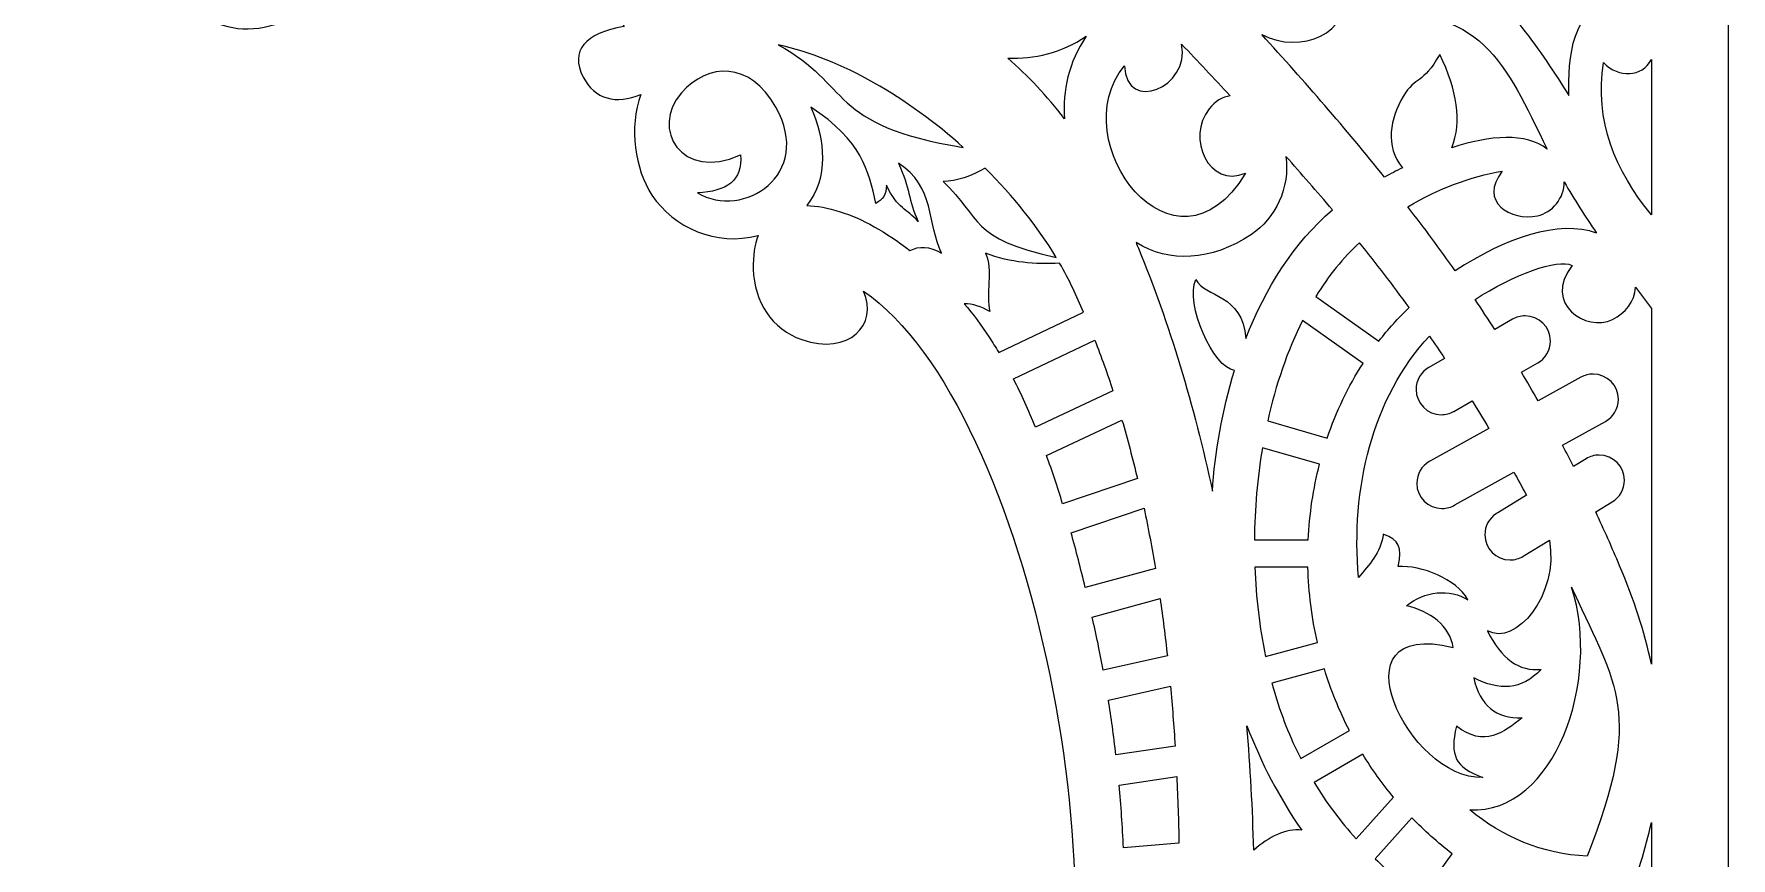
# Model space of a CAD drawing. Header units: centimetres. Extents: x -40.3 to 9.9, y -20.4 to 19.9.
# Drawn here: x -10.16 to 9.91, y -7.42 to 2.32 of the extents above; entities that cross this region are included whole.
import ezdxf

# ---------------------------------------------------------------- set-up
doc = ezdxf.new("R2010")
doc.units = ezdxf.units.CM
doc.header["$MEASUREMENT"] = 0
doc.layers.add('layer 1', color=7, linetype='Continuous')

msp = doc.modelspace()

# ---------------------------------------------------------------- linework, layer by layer
at = {"layer": 'layer 1', "color": 254, "lineweight": 9}
for points, knots in [([(-9.02512, 12.9641), (-8.90595, 13.3051), (-8.66617, 13.4605), (-8.28316, 13.39551), (-8.28316, 13.39551), (-8.28316, 13.39551), (-8.28309, 13.39544), (-8.28309, 13.39544), (-8.28309, 13.39544), (-8.17027, 13.75884), (-7.8188, 14.04925), (-7.41801, 14.006), (-7.41801, 14.006), (-7.04896, 13.96613), (-7.07359, 13.72194), (-6.68447, 13.47736), (-6.68447, 13.47736), (-6.41259, 13.97918), (-5.87256, 14.30589), (-5.11564, 14.10386), (-5.11564, 14.10386), (-4.67255, 13.9856), (-4.14451, 13.6021), (-3.70368, 12.99987), (-3.70368, 12.99987), (-3.91616, 13.97061), (-3.65027, 14.91422), (-2.8308, 15.66917), (-2.8308, 15.66917), (-2.00721, 16.35034), (-0.63091, 16.45844), (0.29439, 15.97767), (0.29439, 15.97767), (0.99384, 15.61424), (1.10112, 15.01808), (1.71813, 15.20586), (1.71813, 15.20586), (1.45714, 15.3045), (1.49221, 15.82386), (1.9263, 15.8838), (1.9263, 15.8838), (2.06579, 15.89015), (2.19826, 15.82153), (2.27855, 15.67989), (2.27855, 15.67989), (2.27298, 15.80414), (2.28314, 15.93333), (2.31199, 16.06763), (2.31199, 16.06763), (2.43533, 16.64121), (2.94385, 16.92597), (3.50011, 16.83164), (3.50011, 16.83164), (3.78509, 16.78331), (4.05743, 16.531), (4.00085, 16.09839), (4.00085, 16.09839), (3.99817, 16.07793), (3.99421, 16.05807), (3.9891, 16.03888), (3.9891, 16.03888), (5.3425, 14.91874), (7.59519, 15.78678), (8.54335, 17.11778), (8.54335, 17.11778), (8.14172, 17.05964), (7.77204, 17.2929), (7.75648, 17.77948), (7.75648, 17.77948), (7.74597, 18.10806), (8.05321, 18.45315), (8.49047, 18.40048), (8.49047, 18.40048), (8.0108, 18.47745), (8.3512, 19.3884), (7.95319, 19.9345), (7.95319, 19.9345), (8.90104, 19.31452), (9.88465, 17.92257), (9.88465, 16.27721), (9.88465, 16.27721), (9.88465, 16.27721), (9.88465, -12.90926), (9.88465, -12.90926), (9.88465, -12.90926), (9.91474, -17.78718), (5.83116, -20.35784), (2.35355, -19.87739), (2.35355, -19.87739), (0.40269, -19.60787), (-1.41877, -18.50075), (-2.06721, -16.00393), (-2.06721, -16.00393), (-2.14913, -15.68844), (-2.18906, -15.35305), (-2.17986, -15.01273), (-2.17986, -15.01273), (-2.21771, -15.03167), (-2.26039, -15.04236), (-2.30559, -15.04236), (-2.30559, -15.04236), (-2.46074, -15.04236), (-2.58657, -14.91656), (-2.58657, -14.76137), (-2.58657, -14.76137), (-2.58657, -14.60622), (-2.46074, -14.48039), (-2.30559, -14.48039), (-2.30559, -14.48039), (-2.24134, -14.48039), (-2.18218, -14.50198), (-2.13484, -14.53824), (-2.13484, -14.53824), (-2.1171, -14.43026), (-2.09417, -14.32248), (-2.06577, -14.21535), (-2.06577, -14.21535), (-2.09163, -14.22321), (-2.11911, -14.22745), (-2.14758, -14.22745), (-2.14758, -14.22745), (-2.30273, -14.22745), (-2.42853, -14.10164), (-2.42853, -13.94646), (-2.42853, -13.94646), (-2.42853, -13.79131), (-2.30273, -13.66547), (-2.14758, -13.66547), (-2.14758, -13.66547), (-2.05335, -13.66547), (-1.96999, -13.71186), (-1.91901, -13.78302), (-1.91901, -13.78302), (-1.87745, -13.68364), (-1.83075, -13.58539), (-1.77861, -13.48876), (-1.77861, -13.48876), (-1.79953, -13.49307), (-1.82119, -13.49533), (-1.84338, -13.49533), (-1.84338, -13.49533), (-2.02043, -13.49533), (-2.16402, -13.35171), (-2.16402, -13.17465), (-2.16402, -13.17465), (-2.16402, -12.99759), (-2.02043, -12.85401), (-1.84338, -12.85401), (-1.84338, -12.85401), (-1.69225, -12.85401), (-1.56553, -12.95861), (-1.53163, -13.09933), (-1.53163, -13.09933), (-1.45775, -12.99904), (-1.37718, -12.90132), (-1.28941, -12.80674), (-1.28941, -12.80674), (-1.28288, -12.79972), (-1.27607, -12.79266), (-1.26934, -12.78561), (-1.26934, -12.78561), (-1.27131, -12.78564), (-1.27332, -12.78568), (-1.27533, -12.78568), (-1.27533, -12.78568), (-1.46904, -12.78568), (-1.62614, -12.62859), (-1.62614, -12.43488), (-1.62614, -12.43488), (-1.62614, -12.24117), (-1.46904, -12.08404), (-1.27533, -12.08404), (-1.27533, -12.08404), (-1.08162, -12.08404), (-0.92453, -12.24117), (-0.92453, -12.43488), (-0.92453, -12.43488), (-0.92453, -12.45463), (-0.92619, -12.474), (-0.92933, -12.49291), (-0.92933, -12.49291), (-0.82099, -12.4142), (-0.70203, -12.33878), (-0.57599, -12.26985), (-0.57599, -12.26985), (-0.78928, -12.24226), (-0.98655, -12.06622), (-1.0577, -11.81854), (-1.0577, -11.81854), (-1.13599, -11.54619), (-1.00302, -11.25483), (-0.5654, -11.25886), (-0.5654, -11.25886), (-0.73392, -11.14593), (-0.59056, -10.72747), (-0.40817, -10.61218), (-0.40817, -10.61218), (-0.36404, -10.9047), (-0.09, -11.13143), (0.26803, -11.2718), (0.26803, -11.2718), (0.09345, -11.14992), (-0.00988, -10.94178), (-0.04093, -10.70062), (-0.04093, -10.70062), (-0.09755, -9.70215), (1.27289, -9.94084), (0.91588, -10.88837), (0.91588, -10.88837), (1.11393, -10.69607), (1.22681, -10.54998), (1.26386, -10.36622), (1.26386, -10.36622), (1.25341, -10.2473), (1.25038, -10.1264), (1.25567, -10.00314), (1.25567, -10.00314), (0.35365, -10.06626), (0.98146, -8.92414), (0.6834, -8.65289), (0.6834, -8.65289), (0.84465, -8.67123), (0.97207, -8.73307), (1.05, -8.85856), (1.05, -8.85856), (1.05, -8.85856), (1.20201, -8.49195), (1.20201, -8.49195), (1.20201, -8.49195), (1.20201, -8.49195), (1.44346, -8.87644), (1.44346, -8.87644), (1.44346, -8.87644), (1.51133, -8.7081), (1.62824, -8.60223), (1.77429, -8.51876), (1.77429, -8.51876), (1.58654, -9.00164), (2.00832, -9.51758), (1.47923, -9.91371), (1.47923, -9.91371), (1.50209, -10.0822), (1.6015, -10.21597), (1.72571, -10.32491), (1.72571, -10.32491), (2.83629, -8.24889), (1.65477, -2.09027), (-0.34492, -0.72138), (-0.34492, -0.72138), (-0.17131, -1.11484), (-0.51418, -1.48769), (-1.07817, -1.29369), (-1.07817, -1.29369), (-1.42639, -1.17389), (-1.64197, -0.84581), (-1.65044, -0.46209), (-1.65044, -0.46209), (-1.65393, -0.30472), (-1.63457, -0.17267), (-1.59453, -0.06532), (-1.59453, -0.06532), (-2.09134, -0.19268), (-2.59296, 0.02707), (-2.84869, 0.41424), (-2.84869, 0.41424), (-3.05199, 0.72204), (-3.1222, 1.21226), (-2.98175, 1.60483), (-2.98175, 1.60483), (-3.27131, 1.47713), (-3.52792, 1.54991), (-3.6624, 1.80916), (-3.6624, 1.80916), (-3.82264, 2.11812), (-3.64113, 2.32764), (-3.17952, 2.40828), (-3.17952, 2.40828), (-3.51607, 3.09366), (-4.07858, 3.44266), (-4.7974, 3.41352), (-4.7974, 3.41352), (-5.49403, 3.3853), (-6.30845, 2.81292), (-7.24811, 2.45298), (-7.24811, 2.45298), (-7.91652, 2.19697), (-8.64578, 2.61434), (-8.60729, 3.54391), (-8.60729, 3.54391), (-8.58221, 4.14998), (-8.72427, 4.55956), (-9.13487, 4.84944), (-9.13487, 4.84944), (-8.95901, 4.91064), (-8.77719, 4.88941), (-8.5894, 4.79578), (-8.5894, 4.79578), (-9.12591, 5.17135), (-8.52682, 5.86882), (-9.20638, 6.45898), (-9.20638, 6.45898), (-8.96197, 6.57667), (-8.71757, 6.59752), (-8.47316, 6.47687), (-8.47316, 6.47687), (-9.1868, 6.8257), (-8.60891, 7.5678), (-9.17957, 8.16689), (-9.17957, 8.16689), (-8.95305, 8.24697), (-8.72653, 8.24471), (-8.49997, 8.12219), (-8.49997, 8.12219), (-9.43858, 8.75853), (-8.52252, 9.05525), (-9.14379, 9.93741), (-9.14379, 9.93741), (-8.97615, 9.96433), (-8.79585, 9.89324), (-8.65202, 9.81898), (-8.65202, 9.81898), (-9.30904, 10.29731), (-8.56721, 10.41592), (-9.08121, 11.09092), (-9.08121, 11.09092), (-8.89121, 11.16017), (-8.65276, 11.10355), (-8.49553, 10.95683), (-8.49553, 10.95683), (-8.66155, 11.33656), (-8.69446, 11.72007), (-8.96257, 12.09687), (-8.96257, 12.09687), (-8.96257, 12.09687), (-9.51343, 12.33273), (-9.51343, 12.33273), (-9.51343, 12.33273), (-10.15895, 12.6091), (-9.9022, 13.33963), (-9.20934, 13.04298), (-9.20934, 13.04298), (-9.20934, 13.04298), (-9.02512, 12.9641), (-9.02512, 12.9641)], [0, 0, 0, 0, 0.01149425, 0.01149425, 0.01149425, 0.01149425, 0.02298851, 0.02298851, 0.02298851, 0.02298851, 0.03448276, 0.03448276, 0.03448276, 0.03448276, 0.04597701, 0.04597701, 0.04597701, 0.04597701, 0.05747126, 0.05747126, 0.05747126, 0.05747126, 0.06896552, 0.06896552, 0.06896552, 0.06896552, 0.08045977, 0.08045977, 0.08045977, 0.08045977, 0.09195402, 0.09195402, 0.09195402, 0.09195402, 0.10344828, 0.10344828, 0.10344828, 0.10344828, 0.11494253, 0.11494253, 0.11494253, 0.11494253, 0.12643678, 0.12643678, 0.12643678, 0.12643678, 0.13793103, 0.13793103, 0.13793103, 0.13793103, 0.14942529, 0.14942529, 0.14942529, 0.14942529, 0.16091954, 0.16091954, 0.16091954, 0.16091954, 0.17241379, 0.17241379, 0.17241379, 0.17241379, 0.18390805, 0.18390805, 0.18390805, 0.18390805, 0.1954023, 0.1954023, 0.1954023, 0.1954023, 0.20689655, 0.20689655, 0.20689655, 0.20689655, 0.2183908, 0.2183908, 0.2183908, 0.2183908, 0.22988506, 0.22988506, 0.22988506, 0.22988506, 0.24137931, 0.24137931, 0.24137931, 0.24137931, 0.25287356, 0.25287356, 0.25287356, 0.25287356, 0.26436782, 0.26436782, 0.26436782, 0.26436782, 0.27586207, 0.27586207, 0.27586207, 0.27586207, 0.28735632, 0.28735632, 0.28735632, 0.28735632, 0.29885057, 0.29885057, 0.29885057, 0.29885057, 0.31034483, 0.31034483, 0.31034483, 0.31034483, 0.32183908, 0.32183908, 0.32183908, 0.32183908, 0.33333333, 0.33333333, 0.33333333, 0.33333333, 0.34482759, 0.34482759, 0.34482759, 0.34482759, 0.35632184, 0.35632184, 0.35632184, 0.35632184, 0.36781609, 0.36781609, 0.36781609, 0.36781609, 0.37931034, 0.37931034, 0.37931034, 0.37931034, 0.3908046, 0.3908046, 0.3908046, 0.3908046, 0.40229885, 0.40229885, 0.40229885, 0.40229885, 0.4137931, 0.4137931, 0.4137931, 0.4137931, 0.42528736, 0.42528736, 0.42528736, 0.42528736, 0.43678161, 0.43678161, 0.43678161, 0.43678161, 0.44827586, 0.44827586, 0.44827586, 0.44827586, 0.45977011, 0.45977011, 0.45977011, 0.45977011, 0.47126437, 0.47126437, 0.47126437, 0.47126437, 0.48275862, 0.48275862, 0.48275862, 0.48275862, 0.49425287, 0.49425287, 0.49425287, 0.49425287, 0.50574713, 0.50574713, 0.50574713, 0.50574713, 0.51724138, 0.51724138, 0.51724138, 0.51724138, 0.52873563, 0.52873563, 0.52873563, 0.52873563, 0.54022989, 0.54022989, 0.54022989, 0.54022989, 0.55172414, 0.55172414, 0.55172414, 0.55172414, 0.56321839, 0.56321839, 0.56321839, 0.56321839, 0.57471264, 0.57471264, 0.57471264, 0.57471264, 0.5862069, 0.5862069, 0.5862069, 0.5862069, 0.59770115, 0.59770115, 0.59770115, 0.59770115, 0.6091954, 0.6091954, 0.6091954, 0.6091954, 0.62068966, 0.62068966, 0.62068966, 0.62068966, 0.63218391, 0.63218391, 0.63218391, 0.63218391, 0.64367816, 0.64367816, 0.64367816, 0.64367816, 0.65517241, 0.65517241, 0.65517241, 0.65517241, 0.66666667, 0.66666667, 0.66666667, 0.66666667, 0.67816092, 0.67816092, 0.67816092, 0.67816092, 0.68965517, 0.68965517, 0.68965517, 0.68965517, 0.70114943, 0.70114943, 0.70114943, 0.70114943, 0.71264368, 0.71264368, 0.71264368, 0.71264368, 0.72413793, 0.72413793, 0.72413793, 0.72413793, 0.73563218, 0.73563218, 0.73563218, 0.73563218, 0.74712644, 0.74712644, 0.74712644, 0.74712644, 0.75862069, 0.75862069, 0.75862069, 0.75862069, 0.77011494, 0.77011494, 0.77011494, 0.77011494, 0.7816092, 0.7816092, 0.7816092, 0.7816092, 0.79310345, 0.79310345, 0.79310345, 0.79310345, 0.8045977, 0.8045977, 0.8045977, 0.8045977, 0.81609195, 0.81609195, 0.81609195, 0.81609195, 0.82758621, 0.82758621, 0.82758621, 0.82758621, 0.83908046, 0.83908046, 0.83908046, 0.83908046, 0.85057471, 0.85057471, 0.85057471, 0.85057471, 0.86206897, 0.86206897, 0.86206897, 0.86206897, 0.87356322, 0.87356322, 0.87356322, 0.87356322, 0.88505747, 0.88505747, 0.88505747, 0.88505747, 0.89655172, 0.89655172, 0.89655172, 0.89655172, 0.90804598, 0.90804598, 0.90804598, 0.90804598, 0.91954023, 0.91954023, 0.91954023, 0.91954023, 0.93103448, 0.93103448, 0.93103448, 0.93103448, 0.94252874, 0.94252874, 0.94252874, 0.94252874, 0.95402299, 0.95402299, 0.95402299, 0.95402299, 0.96551724, 0.96551724, 0.96551724, 0.96551724, 0.97701149, 0.97701149, 0.97701149, 0.97701149, 1, 1, 1, 1]), ([(5.36514, 4.6305), (5.72568, 4.59286), (6.11039, 4.62676), (6.48962, 4.75436), (6.48962, 4.75436), (6.67691, 3.95522), (7.96632, 3.21717), (8.97258, 3.32762), (8.97258, 3.32762), (8.97258, 3.32762), (8.97258, 2.48247), (8.97258, 2.48247), (8.97258, 2.48247), (8.89927, 2.62383), (8.7492, 2.69873), (8.53626, 2.68994), (8.53626, 2.68994), (8.03416, 2.6692), (7.98533, 2.02062), (7.99591, 1.59093), (7.99591, 1.59093), (7.66208, 2.12313), (7.27791, 2.68031), (6.71921, 3.15046), (6.71921, 3.15046), (6.14464, 3.63394), (5.56415, 3.83234), (5.36514, 4.6305)], [0, 0, 0, 0, 0.125, 0.125, 0.125, 0.125, 0.25, 0.25, 0.25, 0.25, 0.375, 0.375, 0.375, 0.375, 0.5, 0.5, 0.5, 0.5, 0.625, 0.625, 0.625, 0.625, 0.75, 0.75, 0.75, 0.75, 1, 1, 1, 1]), ([(7.74093, 0.95632), (7.23268, 1.9871), (6.96859, 2.66998), (5.59251, 2.55137), (5.59251, 2.55137), (5.7356, 2.80174), (5.95019, 2.95671), (6.23633, 3.01633), (6.23633, 3.01633), (5.83131, 3.3701), (5.39206, 3.65525), (4.90869, 3.69938), (4.90869, 3.69938), (4.45067, 3.74118), (4.13889, 3.35306), (4.41663, 2.91798), (4.41663, 2.91798), (4.53538, 3.3749), (5.21687, 3.44171), (5.33318, 2.84643), (5.33318, 2.84643), (5.43616, 2.31956), (4.82345, 2.07322), (4.36424, 2.31071), (4.36424, 2.31071), (4.8739, 1.75187), (5.35812, 1.19713), (5.81532, 0.62693), (5.81532, 0.62693), (5.88493, 0.66457), (5.95601, 0.70112), (6.02794, 0.73612), (6.02794, 0.73612), (5.81543, 0.98715), (5.88468, 1.32864), (6.03602, 1.58024), (6.03602, 1.58024), (6.18532, 1.82832), (6.26755, 1.71405), (6.46885, 2.07741), (6.46885, 2.07741), (6.6749, 1.65348), (6.73674, 1.28042), (6.61049, 0.97375), (6.61049, 0.97375), (7.06529, 1.12019), (7.49183, 1.15444), (7.74093, 0.95632)], [0, 0, 0, 0, 0.07692308, 0.07692308, 0.07692308, 0.07692308, 0.15384615, 0.15384615, 0.15384615, 0.15384615, 0.23076923, 0.23076923, 0.23076923, 0.23076923, 0.30769231, 0.30769231, 0.30769231, 0.30769231, 0.38461538, 0.38461538, 0.38461538, 0.38461538, 0.46153846, 0.46153846, 0.46153846, 0.46153846, 0.53846154, 0.53846154, 0.53846154, 0.53846154, 0.61538462, 0.61538462, 0.61538462, 0.61538462, 0.69230769, 0.69230769, 0.69230769, 0.69230769, 0.76923077, 0.76923077, 0.76923077, 0.76923077, 0.84615385, 0.84615385, 0.84615385, 0.84615385, 1, 1, 1, 1]), ([(1.35981, 2.03406), (1.59653, 1.82574), (1.82156, 1.58667), (2.03154, 1.31591), (2.03154, 1.31591), (2.00398, 1.65059), (2.0799, 1.98312), (2.28878, 2.29162), (2.28878, 2.29162), (1.99308, 2.09287), (1.67153, 2.02125), (1.35981, 2.03406)], [0, 0, 0, 0, 0.25, 0.25, 0.25, 0.25, 0.5, 0.5, 0.5, 0.5, 1, 1, 1, 1]), ([(0.83308, 0.97784), (-0.77605, 1.23727), (-0.4879, 1.72047), (-1.35457, 2.18963), (-1.35457, 2.18963), (-0.60509, 2.02594), (0.17885, 1.56296), (0.83308, 0.97784)], [0, 0, 0, 0, 0.33333333, 0.33333333, 0.33333333, 0.33333333, 1, 1, 1, 1]), ([(3.99196, 1.58645), (3.79807, 1.79343), (3.60588, 1.99624), (3.41626, 2.19732), (3.41626, 2.19732), (3.51934, 1.68583), (2.76023, 1.37242), (2.74005, 1.94329), (2.74005, 1.94329), (2.00204, 1.05048), (3.34027, -0.71408), (4.17074, 0.67354), (4.17074, 0.67354), (3.73552, 0.48871), (3.46988, 1.09525), (3.74152, 1.43359), (3.74152, 1.43359), (3.81172, 1.52101), (3.89674, 1.57587), (3.99196, 1.58645)], [0, 0, 0, 0, 0.16666667, 0.16666667, 0.16666667, 0.16666667, 0.33333333, 0.33333333, 0.33333333, 0.33333333, 0.5, 0.5, 0.5, 0.5, 0.66666667, 0.66666667, 0.66666667, 0.66666667, 1, 1, 1, 1]), ([(8.97258, 2.01677), (8.86026, 1.80553), (8.58692, 1.79417), (8.40651, 1.97931), (8.40651, 1.97931), (8.29775, 1.28684), (8.5448, 0.70507), (8.97194, 0.17933), (8.97194, 0.17933), (8.97194, 0.17933), (8.97258, 0.17866), (8.97258, 0.17866), (8.97258, 0.17866), (8.97258, 0.17866), (8.97258, 2.01677), (8.97258, 2.01677)], [0, 0, 0, 0, 0.2, 0.2, 0.2, 0.2, 0.4, 0.4, 0.4, 0.4, 0.6, 0.6, 0.6, 0.6, 1, 1, 1, 1]), ([(-1.80249, 0.88817), (-2.50293, 0.57518), (-2.87197, 1.19914), (-2.49993, 1.62138), (-2.49993, 1.62138), (-2.18483, 1.97906), (-1.69041, 1.99998), (-1.38219, 1.45148), (-1.38219, 1.45148), (-0.93526, 0.65607), (-1.76746, 0.1184), (-2.31215, 0.44105), (-2.31215, 0.44105), (-1.96597, 0.45481), (-1.77264, 0.58619), (-1.80249, 0.88817)], [0, 0, 0, 0, 0.2, 0.2, 0.2, 0.2, 0.4, 0.4, 0.4, 0.4, 0.6, 0.6, 0.6, 0.6, 1, 1, 1, 1]), ([(-0.97089, 1.45148), (-0.36181, 1.05954), (-0.28632, 0.70112), (-0.20187, 0.31585), (-0.20187, 0.31585), (-0.12108, 0.35671), (-0.07412, 0.42416), (-0.07666, 0.53048), (-0.07666, 0.53048), (0.06297, 0.24145), (0.16555, 0.25765), (0.2989, 0.10126), (0.2989, 0.10126), (0.18122, 0.35533), (0.20637, 0.49757), (0.06639, 0.78978), (0.06639, 0.78978), (0.49974, 0.51546), (0.40618, 0.08041), (0.57608, -0.27431), (0.57608, -0.27431), (0.43222, -0.18767), (0.30959, -0.18594), (0.2015, -0.24228), (0.2015, -0.24228), (0.2015, -0.24228), (0.2015, -0.24231), (0.2015, -0.24231), (0.2015, -0.24231), (-0.08079, -0.02175), (-0.36714, 0.13805), (-0.62213, 0.2175), (-0.62213, 0.2175), (-0.76684, 0.26262), (-0.8991, 0.28686), (-1.01706, 0.28992), (-1.01706, 0.28992), (-0.7571, 0.61734), (-0.79778, 1.06805), (-0.97089, 1.45148)], [0, 0, 0, 0, 0.09090909, 0.09090909, 0.09090909, 0.09090909, 0.18181818, 0.18181818, 0.18181818, 0.18181818, 0.27272727, 0.27272727, 0.27272727, 0.27272727, 0.36363636, 0.36363636, 0.36363636, 0.36363636, 0.45454545, 0.45454545, 0.45454545, 0.45454545, 0.54545455, 0.54545455, 0.54545455, 0.54545455, 0.63636364, 0.63636364, 0.63636364, 0.63636364, 0.72727273, 0.72727273, 0.72727273, 0.72727273, 0.81818182, 0.81818182, 0.81818182, 0.81818182, 1, 1, 1, 1]), ([(3.58411, -0.58408), (3.45175, -0.86376), (3.79144, -1.63755), (4.04258, -1.65773), (4.04258, -1.65773), (4.04258, -1.65773), (4.04265, -1.65773), (4.04265, -1.65773), (4.04265, -1.65773), (3.89367, -2.1375), (3.80897, -2.6322), (3.78093, -3.08753), (3.78093, -3.08753), (3.56326, -2.07372), (3.27211, -1.10411), (2.90406, -0.21314), (2.90406, -0.21314), (2.89499, -0.19119), (2.88575, -0.1696), (2.87654, -0.14791), (2.87654, -0.14791), (3.27342, -0.38624), (3.75521, -0.37245), (4.24229, -0.05075), (4.24229, -0.05075), (4.52303, 0.13467), (4.70192, 0.50251), (4.64904, 0.87158), (4.64904, 0.87158), (4.8322, 0.66733), (5.01597, 0.45718), (5.19966, 0.2392), (5.19966, 0.2392), (4.74172, -0.14904), (4.40495, -0.69274), (4.17374, -1.28294), (4.17374, -1.28294), (4.17374, -1.28294), (4.17374, -1.2829), (4.17374, -1.2829), (4.17374, -1.2829), (4.13815, -0.74791), (3.68917, -0.79684), (3.58411, -0.58408)], [0, 0, 0, 0, 0.08333333, 0.08333333, 0.08333333, 0.08333333, 0.16666667, 0.16666667, 0.16666667, 0.16666667, 0.25, 0.25, 0.25, 0.25, 0.33333333, 0.33333333, 0.33333333, 0.33333333, 0.41666667, 0.41666667, 0.41666667, 0.41666667, 0.5, 0.5, 0.5, 0.5, 0.58333333, 0.58333333, 0.58333333, 0.58333333, 0.66666667, 0.66666667, 0.66666667, 0.66666667, 0.75, 0.75, 0.75, 0.75, 0.83333333, 0.83333333, 0.83333333, 0.83333333, 1, 1, 1, 1]), ([(1.93262, -0.32296), (0.90388, -0.1018), (1.05413, 0.14006), (0.59397, 0.57518), (0.59397, 0.57518), (0.75198, 0.58023), (0.93468, 0.63476), (1.09135, 0.73379), (1.09135, 0.73379), (1.425, 0.4008), (1.71411, 0.03921), (1.93262, -0.32296)], [0, 0, 0, 0, 0.25, 0.25, 0.25, 0.25, 0.5, 0.5, 0.5, 0.5, 1, 1, 1, 1]), ([(8.32396, -0.03509), (8.1879, 0.16194), (8.05691, 0.36447), (7.9406, 0.57095), (7.9406, 0.57095), (7.94296, 0.37512), (7.79825, 0.20713), (7.62359, 0.16878), (7.62359, 0.16878), (7.31336, 0.10062), (6.92001, 0.33691), (7.20848, 0.69774), (7.20848, 0.69774), (6.82801, 0.63025), (6.45339, 0.49231), (6.09278, 0.27454), (6.09278, 0.27454), (6.2847, 0.02615), (6.47153, -0.22587), (6.65317, -0.48301), (6.65317, -0.48301), (7.23254, -0.09616), (7.88348, 0.12691), (8.32396, -0.03509)], [0, 0, 0, 0, 0.14285714, 0.14285714, 0.14285714, 0.14285714, 0.28571429, 0.28571429, 0.28571429, 0.28571429, 0.42857143, 0.42857143, 0.42857143, 0.42857143, 0.57142857, 0.57142857, 0.57142857, 0.57142857, 0.71428571, 0.71428571, 0.71428571, 0.71428571, 1, 1, 1, 1]), ([(5.7484, -1.31246), (5.7484, -1.31246), (5.0033, -0.78421), (5.0033, -0.78421), (5.0033, -0.78421), (5.15376, -0.53903), (5.32662, -0.32458), (5.52093, -0.15069), (5.52093, -0.15069), (5.7175, -0.39485), (5.91347, -0.64931), (6.10795, -0.91636), (6.10795, -0.91636), (5.97817, -1.03871), (5.85819, -1.17125), (5.7484, -1.31246)], [0, 0, 0, 0, 0.2, 0.2, 0.2, 0.2, 0.4, 0.4, 0.4, 0.4, 0.6, 0.6, 0.6, 0.6, 1, 1, 1, 1]), ([(0.84581, -0.86951), (0.94565, -0.87308), (1.04408, -0.90063), (1.14843, -0.96282), (1.14843, -0.96282), (1.09477, -0.76717), (1.19009, -0.46396), (1.09473, -0.27431), (1.09473, -0.27431), (1.3971, -0.38557), (1.68754, -0.40731), (1.9729, -0.39108), (1.9729, -0.39108), (2.02998, -0.48975), (2.08174, -0.58832), (2.1276, -0.68625), (2.1276, -0.68625), (2.17141, -0.7798), (2.21375, -0.87449), (2.25481, -0.97016), (2.25481, -0.97016), (2.25481, -0.97016), (1.25207, -1.44542), (1.25207, -1.44542), (1.25207, -1.44542), (1.21556, -1.38436), (1.17813, -1.32449), (1.13971, -1.26579), (1.13971, -1.26579), (1.04877, -1.12697), (0.94995, -0.99443), (0.84581, -0.86951)], [0, 0, 0, 0, 0.11111111, 0.11111111, 0.11111111, 0.11111111, 0.22222222, 0.22222222, 0.22222222, 0.22222222, 0.33333333, 0.33333333, 0.33333333, 0.33333333, 0.44444444, 0.44444444, 0.44444444, 0.44444444, 0.55555556, 0.55555556, 0.55555556, 0.55555556, 0.66666667, 0.66666667, 0.66666667, 0.66666667, 0.77777778, 0.77777778, 0.77777778, 0.77777778, 1, 1, 1, 1]), ([(8.97258, -0.92642), (8.91229, -0.84366), (8.84974, -0.75917), (8.78589, -0.67298), (8.78589, -0.67298), (8.77643, -0.85036), (8.66009, -0.9854), (8.51273, -1.05617), (8.51273, -1.05617), (8.19996, -1.20638), (7.68692, -0.87565), (8.03366, -0.41736), (8.03366, -0.41736), (7.86087, -0.32909), (7.33904, -0.53106), (6.88608, -0.81988), (6.88608, -0.81988), (6.9652, -0.93686), (7.04324, -1.05497), (7.12025, -1.17442), (7.12025, -1.17442), (7.12025, -1.17442), (7.33061, -1.05314), (7.33061, -1.05314), (7.33061, -1.05314), (7.37436, -1.02791), (7.42516, -1.01345), (7.47927, -1.01345), (7.47927, -1.01345), (7.64388, -1.01345), (7.77737, -1.14694), (7.77737, -1.31155), (7.77737, -1.31155), (7.77737, -1.42225), (7.71701, -1.51887), (7.6274, -1.57031), (7.6274, -1.57031), (7.6274, -1.57031), (7.43549, -1.68094), (7.43549, -1.68094), (7.43549, -1.68094), (7.50255, -1.79266), (7.56877, -1.90562), (7.63403, -2.01989), (7.63403, -2.01989), (7.63403, -2.01989), (8.1396, -1.73929), (8.1396, -1.73929), (8.1396, -1.73929), (8.1396, -1.73929), (8.1396, -1.73929), (8.1396, -1.73929), (8.1396, -1.73929), (8.18239, -1.71555), (8.23164, -1.702), (8.28403, -1.702), (8.28403, -1.702), (8.44863, -1.702), (8.58213, -1.83549), (8.58213, -2.0001), (8.58213, -2.0001), (8.58213, -2.11253), (8.51986, -2.21039), (8.42796, -2.26119), (8.42796, -2.26119), (8.42796, -2.26119), (8.42796, -2.26119), (8.42796, -2.26119), (8.42796, -2.26119), (8.42796, -2.26119), (7.92123, -2.54239), (7.92123, -2.54239), (7.92123, -2.54239), (7.96501, -2.62529), (8.00837, -2.70893), (8.0513, -2.79332), (8.0513, -2.79332), (8.0513, -2.79332), (8.20049, -2.70227), (8.20049, -2.70227), (8.20049, -2.70227), (8.20049, -2.70227), (8.20049, -2.70227), (8.20049, -2.70227), (8.20049, -2.70227), (8.24568, -2.67468), (8.29877, -2.65877), (8.35557, -2.65877), (8.35557, -2.65877), (8.52018, -2.65877), (8.65367, -2.79226), (8.65367, -2.95687), (8.65367, -2.95687), (8.65367, -3.06492), (8.59617, -3.15957), (8.51009, -3.21185), (8.51009, -3.21185), (8.51009, -3.21185), (8.31391, -3.33155), (8.31391, -3.33155), (8.31391, -3.33155), (8.41078, -3.53867), (8.50518, -3.75044), (8.59698, -3.96733), (8.59698, -3.96733), (8.76324, -4.36004), (8.89133, -4.74517), (8.97258, -5.13167), (8.97258, -5.13167), (8.97258, -5.13167), (8.97258, -0.92642), (8.97258, -0.92642)], [0, 0, 0, 0, 0.03448276, 0.03448276, 0.03448276, 0.03448276, 0.06896552, 0.06896552, 0.06896552, 0.06896552, 0.10344828, 0.10344828, 0.10344828, 0.10344828, 0.13793103, 0.13793103, 0.13793103, 0.13793103, 0.17241379, 0.17241379, 0.17241379, 0.17241379, 0.20689655, 0.20689655, 0.20689655, 0.20689655, 0.24137931, 0.24137931, 0.24137931, 0.24137931, 0.27586207, 0.27586207, 0.27586207, 0.27586207, 0.31034483, 0.31034483, 0.31034483, 0.31034483, 0.34482759, 0.34482759, 0.34482759, 0.34482759, 0.37931034, 0.37931034, 0.37931034, 0.37931034, 0.4137931, 0.4137931, 0.4137931, 0.4137931, 0.44827586, 0.44827586, 0.44827586, 0.44827586, 0.48275862, 0.48275862, 0.48275862, 0.48275862, 0.51724138, 0.51724138, 0.51724138, 0.51724138, 0.55172414, 0.55172414, 0.55172414, 0.55172414, 0.5862069, 0.5862069, 0.5862069, 0.5862069, 0.62068966, 0.62068966, 0.62068966, 0.62068966, 0.65517241, 0.65517241, 0.65517241, 0.65517241, 0.68965517, 0.68965517, 0.68965517, 0.68965517, 0.72413793, 0.72413793, 0.72413793, 0.72413793, 0.75862069, 0.75862069, 0.75862069, 0.75862069, 0.79310345, 0.79310345, 0.79310345, 0.79310345, 0.82758621, 0.82758621, 0.82758621, 0.82758621, 0.86206897, 0.86206897, 0.86206897, 0.86206897, 0.89655172, 0.89655172, 0.89655172, 0.89655172, 0.93103448, 0.93103448, 0.93103448, 0.93103448, 1, 1, 1, 1]), ([(4.84561, -1.06831), (4.84561, -1.06831), (5.56164, -1.57595), (5.56164, -1.57595), (5.56164, -1.57595), (5.38628, -1.84787), (5.24453, -2.14491), (5.13852, -2.45821), (5.13852, -2.45821), (5.13852, -2.45821), (4.43413, -2.25484), (4.43413, -2.25484), (4.43413, -2.25484), (4.52952, -1.8265), (4.66742, -1.42334), (4.84561, -1.06831)], [0, 0, 0, 0, 0.2, 0.2, 0.2, 0.2, 0.4, 0.4, 0.4, 0.4, 0.6, 0.6, 0.6, 0.6, 1, 1, 1, 1]), ([(2.60356, -1.90019), (2.53752, -1.69717), (2.46655, -1.49757), (2.39042, -1.30174), (2.39042, -1.30174), (2.39042, -1.30174), (1.42606, -1.75876), (1.42606, -1.75876), (1.42606, -1.75876), (1.52001, -1.94072), (1.60707, -2.13115), (1.68825, -2.32903), (1.68825, -2.32903), (1.68825, -2.32903), (2.60356, -1.90019), (2.60356, -1.90019)], [0, 0, 0, 0, 0.2, 0.2, 0.2, 0.2, 0.4, 0.4, 0.4, 0.4, 0.6, 0.6, 0.6, 0.6, 1, 1, 1, 1]), ([(5.50883, -4.10696), (5.63276, -3.95117), (5.77296, -3.82152), (5.80093, -3.59529), (5.80093, -3.59529), (5.9908, -3.66411), (6.02565, -3.74046), (5.977, -3.97625), (5.977, -3.97625), (6.25125, -3.95985), (6.66855, -4.12378), (6.79968, -4.36971), (6.79968, -4.36971), (6.59101, -4.23262), (6.28402, -4.26839), (6.07539, -4.44125), (6.07539, -4.44125), (6.34961, -4.50083), (6.59249, -4.6822), (6.62823, -4.9326), (6.62823, -4.9326), (5.17313, -4.57968), (6.10044, -6.49738), (6.9785, -6.47106), (6.9785, -6.47106), (6.64767, -6.34886), (6.58805, -6.21177), (6.66555, -5.86301), (6.66555, -5.86301), (6.99639, -6.11934), (7.23187, -5.93752), (7.4435, -5.76466), (7.4435, -5.76466), (7.13351, -5.77358), (6.94273, -5.61561), (6.87122, -5.29074), (6.87122, -5.29074), (7.17003, -5.44797), (7.43976, -5.44049), (7.66705, -5.19235), (7.66705, -5.19235), (7.40773, -5.21919), (7.1961, -5.06718), (7.03216, -4.73635), (7.03216, -4.73635), (7.36652, -4.92173), (7.8795, -4.32113), (7.76643, -3.6656), (7.76643, -3.6656), (7.76643, -3.6656), (7.45546, -3.85536), (7.45546, -3.85536), (7.45546, -3.85536), (7.41027, -3.88291), (7.35721, -3.89882), (7.30041, -3.89882), (7.30041, -3.89882), (7.13581, -3.89882), (7.00232, -3.76533), (7.00232, -3.60069), (7.00232, -3.60069), (7.00232, -3.49725), (7.05502, -3.40613), (7.13507, -3.35265), (7.13507, -3.35265), (7.13507, -3.35265), (7.13503, -3.35265), (7.13503, -3.35265), (7.13503, -3.35265), (7.13503, -3.35265), (7.13538, -3.35244), (7.13538, -3.35244), (7.13538, -3.35244), (7.14191, -3.3481), (7.14858, -3.34404), (7.15542, -3.34023), (7.15542, -3.34023), (7.15542, -3.34023), (7.49419, -3.13343), (7.49419, -3.13343), (7.49419, -3.13343), (7.44526, -3.04136), (7.39609, -2.95066), (7.34666, -2.86119), (7.34666, -2.86119), (7.34666, -2.86119), (6.64904, -3.2483), (6.64904, -3.2483), (6.64904, -3.2483), (6.64904, -3.2483), (6.64901, -3.2483), (6.64901, -3.2483), (6.64901, -3.2483), (6.60421, -3.27525), (6.55175, -3.29073), (6.49566, -3.29073), (6.49566, -3.29073), (6.33105, -3.29073), (6.19756, -3.15728), (6.19756, -2.99264), (6.19756, -2.99264), (6.19756, -2.88391), (6.2558, -2.78877), (6.3428, -2.7367), (6.3428, -2.7367), (6.3428, -2.7367), (6.3428, -2.7367), (6.3428, -2.7367), (6.3428, -2.7367), (6.3428, -2.7367), (6.3434, -2.73634), (6.3434, -2.73634), (6.3434, -2.73634), (6.34869, -2.7332), (6.35405, -2.73021), (6.35955, -2.72738), (6.35955, -2.72738), (6.35955, -2.72738), (7.05015, -2.34402), (7.05015, -2.34402), (7.05015, -2.34402), (6.98425, -2.23325), (6.91797, -2.12452), (6.8514, -2.01774), (6.8514, -2.01774), (6.8514, -2.01774), (6.63546, -2.14223), (6.63546, -2.14223), (6.63546, -2.14223), (6.63546, -2.14223), (6.63476, -2.14262), (6.63476, -2.14262), (6.63476, -2.14262), (6.63476, -2.14262), (6.6337, -2.14325), (6.6337, -2.14325), (6.6337, -2.14325), (6.6337, -2.14325), (6.63366, -2.14322), (6.63366, -2.14322), (6.63366, -2.14322), (6.59031, -2.16788), (6.54014, -2.18195), (6.4867, -2.18195), (6.4867, -2.18195), (6.32209, -2.18195), (6.1886, -2.04846), (6.1886, -1.88386), (6.1886, -1.88386), (6.1886, -1.77248), (6.24973, -1.67537), (6.34026, -1.62418), (6.34026, -1.62418), (6.34026, -1.62418), (6.34026, -1.62414), (6.34026, -1.62414), (6.34026, -1.62414), (6.34026, -1.62414), (6.52727, -1.51633), (6.52727, -1.51633), (6.52727, -1.51633), (6.46736, -1.4269), (6.40725, -1.33882), (6.34696, -1.25214), (6.34696, -1.25214), (5.66882, -1.98348), (5.41513, -3.0591), (5.50883, -4.10696)], [0, 0, 0, 0, 0.02325581, 0.02325581, 0.02325581, 0.02325581, 0.04651163, 0.04651163, 0.04651163, 0.04651163, 0.06976744, 0.06976744, 0.06976744, 0.06976744, 0.09302326, 0.09302326, 0.09302326, 0.09302326, 0.11627907, 0.11627907, 0.11627907, 0.11627907, 0.13953488, 0.13953488, 0.13953488, 0.13953488, 0.1627907, 0.1627907, 0.1627907, 0.1627907, 0.18604651, 0.18604651, 0.18604651, 0.18604651, 0.20930233, 0.20930233, 0.20930233, 0.20930233, 0.23255814, 0.23255814, 0.23255814, 0.23255814, 0.25581395, 0.25581395, 0.25581395, 0.25581395, 0.27906977, 0.27906977, 0.27906977, 0.27906977, 0.30232558, 0.30232558, 0.30232558, 0.30232558, 0.3255814, 0.3255814, 0.3255814, 0.3255814, 0.34883721, 0.34883721, 0.34883721, 0.34883721, 0.37209302, 0.37209302, 0.37209302, 0.37209302, 0.39534884, 0.39534884, 0.39534884, 0.39534884, 0.41860465, 0.41860465, 0.41860465, 0.41860465, 0.44186047, 0.44186047, 0.44186047, 0.44186047, 0.46511628, 0.46511628, 0.46511628, 0.46511628, 0.48837209, 0.48837209, 0.48837209, 0.48837209, 0.51162791, 0.51162791, 0.51162791, 0.51162791, 0.53488372, 0.53488372, 0.53488372, 0.53488372, 0.55813953, 0.55813953, 0.55813953, 0.55813953, 0.58139535, 0.58139535, 0.58139535, 0.58139535, 0.60465116, 0.60465116, 0.60465116, 0.60465116, 0.62790698, 0.62790698, 0.62790698, 0.62790698, 0.65116279, 0.65116279, 0.65116279, 0.65116279, 0.6744186, 0.6744186, 0.6744186, 0.6744186, 0.69767442, 0.69767442, 0.69767442, 0.69767442, 0.72093023, 0.72093023, 0.72093023, 0.72093023, 0.74418605, 0.74418605, 0.74418605, 0.74418605, 0.76744186, 0.76744186, 0.76744186, 0.76744186, 0.79069767, 0.79069767, 0.79069767, 0.79069767, 0.81395349, 0.81395349, 0.81395349, 0.81395349, 0.8372093, 0.8372093, 0.8372093, 0.8372093, 0.86046512, 0.86046512, 0.86046512, 0.86046512, 0.88372093, 0.88372093, 0.88372093, 0.88372093, 0.90697674, 0.90697674, 0.90697674, 0.90697674, 0.93023256, 0.93023256, 0.93023256, 0.93023256, 0.95348837, 0.95348837, 0.95348837, 0.95348837, 1, 1, 1, 1]), ([(2.89298, -2.93697), (2.83756, -2.70304), (2.77685, -2.47218), (2.71028, -2.24521), (2.71028, -2.24521), (2.71028, -2.24521), (1.81758, -2.66339), (1.81758, -2.66339), (1.81758, -2.66339), (1.88506, -2.84842), (1.94828, -3.03892), (2.00801, -3.23408), (2.00801, -3.23408), (2.00801, -3.23408), (2.89298, -2.93697), (2.89298, -2.93697)], [0, 0, 0, 0, 0.2, 0.2, 0.2, 0.2, 0.4, 0.4, 0.4, 0.4, 0.6, 0.6, 0.6, 0.6, 1, 1, 1, 1]), ([(4.37186, -2.57301), (4.37186, -2.57301), (5.04673, -2.76788), (5.04673, -2.76788), (5.04673, -2.76788), (4.97257, -3.05755), (4.92766, -3.35797), (4.91355, -3.66277), (4.91355, -3.66277), (4.91355, -3.66277), (4.27675, -3.66277), (4.27675, -3.66277), (4.27675, -3.66277), (4.27961, -3.29486), (4.31175, -2.92759), (4.37186, -2.57301)], [0, 0, 0, 0, 0.2, 0.2, 0.2, 0.2, 0.4, 0.4, 0.4, 0.4, 0.6, 0.6, 0.6, 0.6, 1, 1, 1, 1]), ([(3.10546, -3.9989), (3.0657, -3.75944), (3.02118, -3.52226), (2.97158, -3.28788), (2.97158, -3.28788), (2.97158, -3.28788), (2.10837, -3.57768), (2.10837, -3.57768), (2.10837, -3.57768), (2.16736, -3.7891), (2.22295, -4.00514), (2.27598, -4.22493), (2.27598, -4.22493), (2.27598, -4.22493), (3.10546, -3.9989), (3.10546, -3.9989)], [0, 0, 0, 0, 0.2, 0.2, 0.2, 0.2, 0.4, 0.4, 0.4, 0.4, 0.6, 0.6, 0.6, 0.6, 1, 1, 1, 1]), ([(5.02172, -4.87531), (5.02172, -4.87531), (4.40869, -5.03945), (4.40869, -5.03945), (4.40869, -5.03945), (4.33757, -4.69846), (4.29552, -4.34349), (4.28162, -3.98574), (4.28162, -3.98574), (4.28162, -3.98574), (4.91038, -3.98574), (4.91038, -3.98574), (4.91038, -3.98574), (4.91782, -4.28222), (4.95458, -4.58067), (5.02172, -4.87531)], [0, 0, 0, 0, 0.2, 0.2, 0.2, 0.2, 0.4, 0.4, 0.4, 0.4, 0.6, 0.6, 0.6, 0.6, 1, 1, 1, 1]), ([(3.24735, -5.03208), (3.2223, -4.80486), (3.19352, -4.57887), (3.16085, -4.3545), (3.16085, -4.3545), (3.16085, -4.3545), (2.35747, -4.57343), (2.35747, -4.57343), (2.35747, -4.57343), (2.381, -4.67729), (2.4041, -4.78186), (2.42686, -4.88702), (2.42686, -4.88702), (2.44774, -4.98357), (2.46891, -5.08888), (2.48979, -5.20159), (2.48979, -5.20159), (2.48979, -5.20159), (3.24735, -5.03208), (3.24735, -5.03208)], [0, 0, 0, 0, 0.16666667, 0.16666667, 0.16666667, 0.16666667, 0.33333333, 0.33333333, 0.33333333, 0.33333333, 0.5, 0.5, 0.5, 0.5, 0.66666667, 0.66666667, 0.66666667, 0.66666667, 1, 1, 1, 1]), ([(8.02922, -4.22023), (8.38274, -5.32609), (7.83064, -6.90131), (6.82303, -6.85372), (6.82303, -6.85372), (7.21331, -7.17302), (7.68021, -7.37481), (8.21252, -7.40102), (8.21252, -7.40102), (8.88527, -5.70067), (8.5509, -5.37622), (8.06047, -4.28924), (8.06047, -4.28924), (8.05007, -4.26617), (8.03966, -4.24316), (8.02922, -4.22023)], [0, 0, 0, 0, 0.2, 0.2, 0.2, 0.2, 0.4, 0.4, 0.4, 0.4, 0.6, 0.6, 0.6, 0.6, 1, 1, 1, 1]), ([(5.40039, -5.91508), (5.40039, -5.91508), (4.82479, -6.24631), (4.82479, -6.24631), (4.82479, -6.24631), (4.69723, -5.99626), (4.59182, -5.7303), (4.50966, -5.44663), (4.50966, -5.44663), (4.50073, -5.41583), (4.49209, -5.38486), (4.48369, -5.35371), (4.48369, -5.35371), (4.48369, -5.35371), (5.10479, -5.18741), (5.10479, -5.18741), (5.10479, -5.18741), (5.18057, -5.43541), (5.27882, -5.67915), (5.40039, -5.91508)], [0, 0, 0, 0, 0.16666667, 0.16666667, 0.16666667, 0.16666667, 0.33333333, 0.33333333, 0.33333333, 0.33333333, 0.5, 0.5, 0.5, 0.5, 0.66666667, 0.66666667, 0.66666667, 0.66666667, 1, 1, 1, 1]), ([(3.33858, -6.09874), (3.32383, -5.86196), (3.30566, -5.6257), (3.28372, -5.39047), (3.28372, -5.39047), (3.28372, -5.39047), (2.55033, -5.55458), (2.55033, -5.55458), (2.55033, -5.55458), (2.58236, -5.75665), (2.61263, -5.97481), (2.63916, -6.20408), (2.63916, -6.20408), (2.63916, -6.20408), (3.33858, -6.09874), (3.33858, -6.09874)], [0, 0, 0, 0, 0.2, 0.2, 0.2, 0.2, 0.4, 0.4, 0.4, 0.4, 0.6, 0.6, 0.6, 0.6, 1, 1, 1, 1]), ([(4.83591, -7.0934), (4.57358, -6.71331), (4.35666, -6.29958), (4.18824, -5.85797), (4.18824, -5.85797), (4.22962, -6.34685), (4.25622, -6.83859), (4.26818, -7.32997), (4.26818, -7.32997), (4.43427, -7.17506), (4.66026, -7.06906), (4.83591, -7.0934)], [0, 0, 0, 0, 0.25, 0.25, 0.25, 0.25, 0.5, 0.5, 0.5, 0.5, 1, 1, 1, 1]), ([(5.92296, -6.70382), (5.92296, -6.70382), (5.47952, -7.19683), (5.47952, -7.19683), (5.47952, -7.19683), (5.29247, -6.98816), (5.12628, -6.76595), (4.98203, -6.52846), (4.98203, -6.52846), (4.98203, -6.52846), (5.55893, -6.19646), (5.55893, -6.19646), (5.55893, -6.19646), (5.66631, -6.37154), (5.78756, -6.54116), (5.92296, -6.70382)], [0, 0, 0, 0, 0.2, 0.2, 0.2, 0.2, 0.4, 0.4, 0.4, 0.4, 0.6, 0.6, 0.6, 0.6, 1, 1, 1, 1]), ([(3.3844, -7.24675), (3.37946, -6.98375), (3.37089, -6.72048), (3.3583, -6.45748), (3.3583, -6.45748), (3.3583, -6.45748), (2.67638, -6.56017), (2.67638, -6.56017), (2.67638, -6.56017), (2.69874, -6.79999), (2.71638, -7.04849), (2.72739, -7.30055), (2.72739, -7.30055), (2.72739, -7.30055), (3.3844, -7.24675), (3.3844, -7.24675)], [0, 0, 0, 0, 0.2, 0.2, 0.2, 0.2, 0.4, 0.4, 0.4, 0.4, 0.6, 0.6, 0.6, 0.6, 1, 1, 1, 1]), ([(6.61782, -7.37417), (6.61782, -7.37417), (6.24307, -7.89325), (6.24307, -7.89325), (6.24307, -7.89325), (6.04975, -7.74713), (5.86972, -7.59325), (5.70353, -7.43072), (5.70353, -7.43072), (5.70353, -7.43072), (6.13988, -6.94558), (6.13988, -6.94558), (6.13988, -6.94558), (6.28551, -7.09629), (6.44472, -7.23966), (6.61782, -7.37417)], [0, 0, 0, 0, 0.2, 0.2, 0.2, 0.2, 0.4, 0.4, 0.4, 0.4, 0.6, 0.6, 0.6, 0.6, 1, 1, 1, 1]), ([(8.97258, -10.38316), (8.97258, -10.38316), (8.97258, -7.0027), (8.97258, -7.0027), (8.97258, -7.0027), (8.93949, -7.157), (8.89793, -7.31346), (8.84738, -7.47256), (8.84738, -7.47256), (8.32354, -9.12138), (8.65113, -9.80425), (8.97258, -10.38316)], [0, 0, 0, 0, 0.25, 0.25, 0.25, 0.25, 0.5, 0.5, 0.5, 0.5, 1, 1, 1, 1])]:
    msp.add_open_spline(points, degree=3, knots=knots, dxfattribs=at)

doc.saveas('drawing.dxf')
